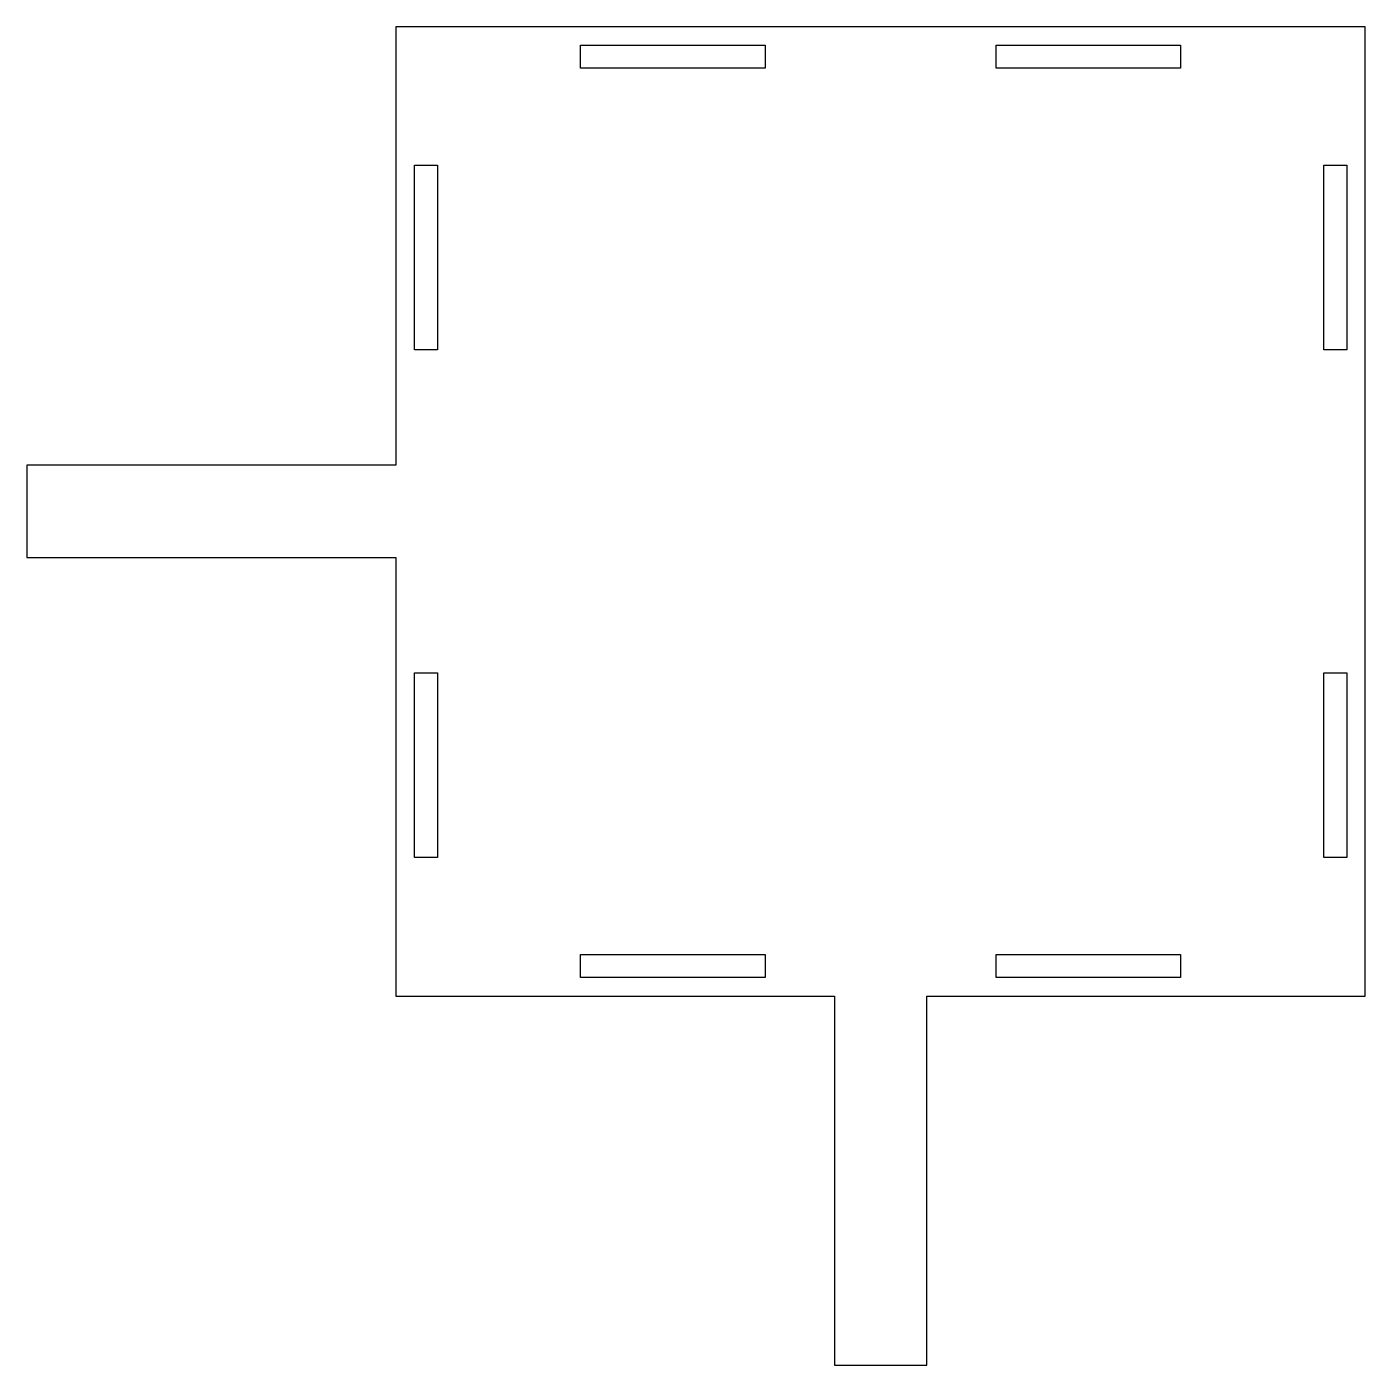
# Model space of a CAD drawing. Header units: inches. Extents: x -7.25 to 0, y -2 to 5.25.
import ezdxf

# ---------------------------------------------------------------- set-up
doc = ezdxf.new("R2010")
doc.units = ezdxf.units.IN
doc.header["$MEASUREMENT"] = 0

msp = doc.modelspace()

# ---------------------------------------------------------------- linework, layer by layer
for points in [[(-5.25, 0), (-2.875, 0), (-2.875, -2), (-2.375, -2), (-2.375, 0), (0, 0), (0, 5.25), (-5.25, 5.25), (-5.25, 2.875), (-7.25, 2.875), (-7.25, 2.375), (-5.25, 2.375)], [(-3.25, 5.15), (-3.25, 5.025), (-4.25, 5.025), (-4.25, 5.15)], [(-1, 5.15), (-1, 5.025), (-2, 5.025), (-2, 5.15)], [(-5.15, 4.5), (-5.025, 4.5), (-5.025, 3.5), (-5.15, 3.5)], [(-0.1, 3.5), (-0.225, 3.5), (-0.225, 4.5), (-0.1, 4.5)], [(-5.025, 0.75), (-5.15, 0.75), (-5.15, 1.75), (-5.025, 1.75)], [(-0.1, 1.75), (-0.1, 0.75), (-0.225, 0.75), (-0.225, 1.75)], [(-3.25, 0.225), (-3.25, 0.1), (-4.25, 0.1), (-4.25, 0.225)], [(-2, 0.1), (-2, 0.225), (-1, 0.225), (-1, 0.1)]]:
    msp.add_lwpolyline(points, close=True)

doc.saveas('drawing.dxf')
